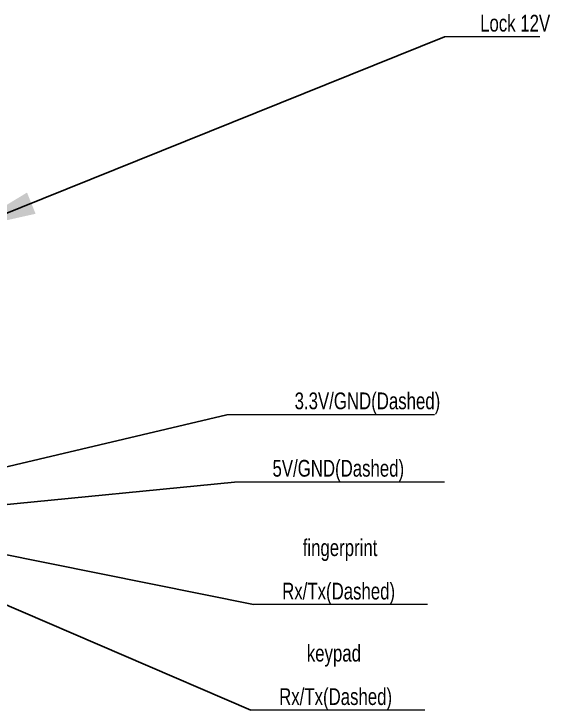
# Model space of a CAD drawing. Header units: millimetres. Extents: x 76 to 188, y 101 to 163.
# Drawn here: x 162.39 to 187.8, y 125.6 to 158.6 of the extents above; entities that cross this region are included whole.
import ezdxf

# ---------------------------------------------------------------- set-up
doc = ezdxf.new("R2010")
doc.units = ezdxf.units.MM
doc.styles.add('SLDTEXTSTYLE0', font='TXT', dxfattribs={"width": 0.75})
doc.dimstyles.new('SLDDIMSTYLE0', dxfattribs={"dimtxt": 0.18, "dimasz": 3.302, "dimexe": 0, "dimexo": 0.0625, "dimgap": 0, "dimtad": 0, "dimtih": 1, "dimtoh": 1, "dimdec": 0, "dimrnd": 1e-09, "dimzin": 0, "dimdsep": 46, "dimtxsty": 'Standard', "dimsah": 1, "dimcen": 0.09, "dimadec": 0, "dimazin": 0, "dimtfac": 3.302, "dimtdec": 0, "dimtofl": 0, "dimtmove": 0, "dimatfit": 3, "dimfxl": 1, "dimfrac": 2, "dimtolj": 1, "dimtzin": 0, "dimarcsym": 0})
doc.dimstyles.new('SLDDIMSTYLE2', dxfattribs={"dimtxt": 0.18, "dimasz": 3.302, "dimexe": 0, "dimexo": 0.0625, "dimgap": 0, "dimtad": 0, "dimtih": 1, "dimtoh": 1, "dimdec": 0, "dimrnd": 1e-09, "dimzin": 0, "dimdsep": 46, "dimtxsty": 'Standard', "dimblk1": 'NONE', "dimblk2": 'NONE', "dimsah": 1, "dimcen": 0.09, "dimadec": 0, "dimazin": 0, "dimtfac": 3.302, "dimtdec": 0, "dimtofl": 0, "dimtmove": 0, "dimatfit": 3, "dimldrblk": 'NONE', "dimfxl": 1, "dimfrac": 2, "dimtolj": 1, "dimtzin": 0, "dimarcsym": 0})

# ---------------------------------------------------------------- blocks, each defined once
blk = doc.blocks.new('SW_NOTE_0_8')
at = {"color": 0, "linetype": 'Continuous', "lineweight": 0}
blk.add_line((8.249, 0), (0, 0), dxfattribs=at)
at = {"color": 0, "linetype": 'Continuous', "lineweight": 0, "attachment_point": 2, "style": 'SLDTEXTSTYLE0'}
for s, insert, char_height in [('keypad', (3.944, 3.094), 0.7937), ('Rx/Tx(Dashed)', (4.026, 1.035), 0.79375)]:
    blk.add_mtext(s, dxfattribs=dict(at, insert=insert, char_height=char_height))
blk = doc.blocks.new('_None')
blk = doc.blocks.new('SW_NOTE_0_9')
at = {"color": 0, "linetype": 'Continuous', "lineweight": 0}
blk.add_line((8.249, 0), (0, 0), dxfattribs=at)
at = {"color": 0, "linetype": 'Continuous', "lineweight": 0, "char_height": 0.79375, "attachment_point": 2, "style": 'SLDTEXTSTYLE0'}
for s, insert in [('fingerprint', (4.106, 3.091)), ('Rx/Tx(Dashed)', (4.038, 1.033))]:
    blk.add_mtext(s, dxfattribs=dict(at, insert=insert))
blk = doc.blocks.new('SW_NOTE_0_11')
at = {"color": 0, "linetype": 'Continuous', "lineweight": 0}
blk.add_line((9.963, 0), (0, 0), dxfattribs=at)
at = {"color": 0, "linetype": 'Continuous', "lineweight": 0, "insert": (4.924, 1.051), "char_height": 0.79375, "attachment_point": 2, "style": 'SLDTEXTSTYLE0'}
blk.add_mtext('5V/GND(Dashed)', dxfattribs=at)
blk = doc.blocks.new('SW_NOTE_0_14')
at = {"color": 0, "linetype": 'Continuous', "lineweight": 0}
blk.add_line((9.842, 0), (0, 0), dxfattribs=at)
at = {"color": 0, "linetype": 'Continuous', "lineweight": 0, "insert": (10.12, 1.06), "char_height": 0.79375, "attachment_point": 3, "style": 'SLDTEXTSTYLE0'}
blk.add_mtext('3.3V/GND(Dashed)', dxfattribs=at)
blk = doc.blocks.new('SW_NOTE_0_15')
at = {"color": 0, "linetype": 'Continuous', "lineweight": 0}
blk.add_line((4.521, 0), (0, 0), dxfattribs=at)
at = {"color": 0, "linetype": 'Continuous', "lineweight": 0, "insert": (5.012, 1.05), "char_height": 0.7937, "attachment_point": 3, "style": 'SLDTEXTSTYLE0'}
blk.add_mtext('Lock 12V', dxfattribs=at)

msp = doc.modelspace()

# ---------------------------------------------------------------- block references
at = {"color": 7, "linetype": 'Continuous', "lineweight": 0}
msp.add_blockref('SW_NOTE_0_15', (182.792, 157.512), dxfattribs=at)
at = {"color": 190, "linetype": 'Continuous', "lineweight": 0}
msp.add_blockref('SW_NOTE_0_14', (172.475, 139.596), dxfattribs=at)
at = {"color": 30, "linetype": 'Continuous', "lineweight": 0}
msp.add_blockref('SW_NOTE_0_11', (172.84, 136.409), dxfattribs=at)
at = {"color": 96, "linetype": 'Continuous', "lineweight": 0}
msp.add_blockref('SW_NOTE_0_9', (173.74, 130.604), dxfattribs=at)
at = {"color": 156, "linetype": 'Continuous', "lineweight": 0}
msp.add_blockref('SW_NOTE_0_8', (173.61, 125.599), dxfattribs=at)

# ---------------------------------------------------------------- leaders
at = {"color": 7, "linetype": 'Continuous', "lineweight": 0}
msp.add_leader([(160.15, 148.399), (182.792, 157.512)], dimstyle='SLDDIMSTYLE0', dxfattribs=at)
at = {"color": 190, "linetype": 'Continuous', "lineweight": 0, "has_arrowhead": 0}
msp.add_leader([(157.07, 135.967), (172.475, 139.596)], dimstyle='SLDDIMSTYLE2', dxfattribs=at)
at = {"color": 30, "linetype": 'Continuous', "lineweight": 0, "has_arrowhead": 0}
msp.add_leader([(157.07, 134.846), (172.84, 136.409)], dimstyle='SLDDIMSTYLE2', dxfattribs=at)
at = {"color": 96, "linetype": 'Continuous', "lineweight": 0, "has_arrowhead": 0}
msp.add_leader([(157.07, 133.97), (173.74, 130.604)], dimstyle='SLDDIMSTYLE2', dxfattribs=at)
at = {"color": 156, "linetype": 'Continuous', "lineweight": 0, "has_arrowhead": 0}
msp.add_leader([(157.07, 132.715), (173.61, 125.599)], dimstyle='SLDDIMSTYLE2', dxfattribs=at)

doc.saveas('drawing.dxf')
